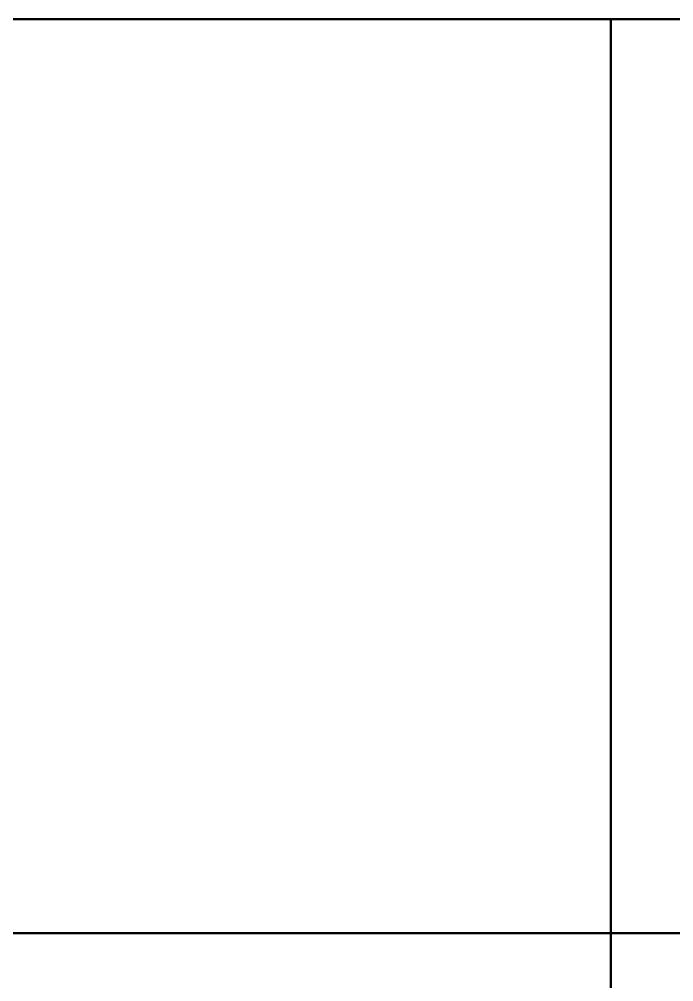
# Model space of a CAD drawing. Header units: millimetres. Extents: x 0 to 448, y 0 to 64.
# Drawn here: x 412.35 to 429.52, y 38.73 to 64 of the extents above; entities that cross this region are included whole.
import ezdxf
from ezdxf.enums import TextEntityAlignment as Align

# ---------------------------------------------------------------- set-up
doc = ezdxf.new("R2010")
doc.units = ezdxf.units.MM
doc.layers.add('Contorno', color=7, linetype='Continuous', lineweight=50)

# ---------------------------------------------------------------- blocks, each defined once
blk = doc.blocks.new('Cajetin')
for p, q in [((185, 64), (185, 52)), ((185, 52), (185, 40)), ((185, 40), (185, 18))]:
    blk.add_line(p, q)
at = {"layer": 'Contorno'}
for p, q in [((20, 64), (185, 64)), ((185, 64), (205, 64)), ((20, 40), (205, 40))]:
    blk.add_line(p, q, dxfattribs=at)

msp = doc.modelspace()

# ---------------------------------------------------------------- block references
at = {"layer": 'Contorno'}
msp.add_blockref('Cajetin', (242.871, 0), dxfattribs=at)

# ---------------------------------------------------------------- texts
at = {"layer": 'Contorno', "lineweight": 30, "flags": 104}
msp.add_attdef('ENTIDAD', text='ESCUELA POLITÉCNICA SUPERIOR DE CÓRDOBA', height=4, dxfattribs=at).set_placement((385.371, 52), align=Align.MIDDLE_CENTER)

doc.saveas('drawing.dxf')
